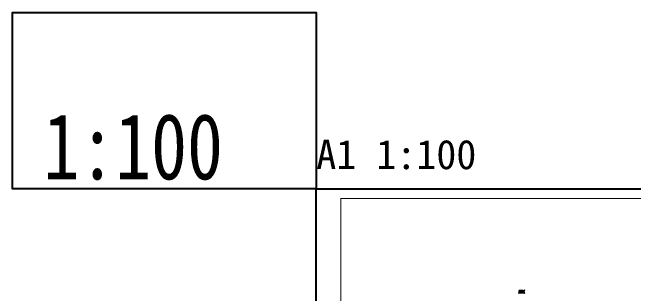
# Model space of a CAD drawing. Extents: x 27938 to 650306, y -92720 to 1524912.
# Drawn here: x 374848 to 438216, y 408786 to 437487 of the extents above; entities that cross this region are included whole.
import ezdxf

# ---------------------------------------------------------------- set-up
doc = ezdxf.new("R2010")
doc.units = 0
doc.header["$LTSCALE"] = 1000
doc.header["$MEASUREMENT"] = 0
doc.layers.add('TWT_LEAD', color=3, linetype='Continuous')
doc.layers.add('图框', color=140, linetype='Continuous')
doc.layers.add('yichutu', color=7, linetype='Continuous', true_color=0xffffff, plot=False)
doc.styles.add('_TCH_LABEL', font='simhei.ttf')
doc.styles.add('_TWT_SERIAL', font='simplex.shx', dxfattribs={"width": 0.6, "oblique": 10, "height": 3, "bigfont": 'aadri.shx'})
doc.styles.add('黑体', font='simhei.ttf')

# ---------------------------------------------------------------- blocks, each defined once
blk = doc.blocks.new('TK')
at = {"layer": '图框'}
blk.add_lwpolyline([(465375, 548714), (549475, 548714), (549475, 489314), (465375, 489314)], close=True, dxfattribs=at)
blk.add_lwpolyline([(465375, 548714), (549475, 548714), (549475, 489314), (465375, 489314)], close=True, dxfattribs=at)
at = {"layer": '图框', "const_width": 100}
blk.add_lwpolyline([(548475, 490314), (548475, 547714), (467875, 547714), (467875, 490314)], close=True, dxfattribs=at)
blk = doc.blocks.new('yct-841-594-84100-59399.9999999999-100-1000.0')
at = {"layer": 'yichutu', "color": 7, "true_color": 0xffffff}
blk.add_lwpolyline([(0, 0), (0, 59400), (84100, 59400), (84100, 0)], close=True, dxfattribs=at)
at = {"layer": 'yichutu', "color": 7, "true_color": 0xffffff, "style": '_TCH_LABEL'}
blk.add_text('A1 1:100', height=3000, dxfattribs=at).set_placement((0, 61400))

msp = doc.modelspace()

# ---------------------------------------------------------------- linework, layer by layer
at = {"layer": '图框', "color": 2}
msp.add_lwpolyline([(405847.5, 419486.7), (374847.5, 419486.7), (374847.5, 437486.7), (405847.5, 437486.7)], close=True, dxfattribs=at)

# ---------------------------------------------------------------- block references
msp.add_blockref('TK', (-59527.5, -129226.9))
at = {"layer": 'yichutu'}
msp.add_blockref('yct-841-594-84100-59399.9999999999-100-1000.0', (405847.5, 360086.7), dxfattribs=at)

# ---------------------------------------------------------------- texts
at = {"layer": 'TWT_LEAD', "color": 7, "style": '_TWT_SERIAL', "width": 0.48}
msp.add_text('AVAX', height=350, dxfattribs=at).set_placement((426463.5, 408803.9))
at = {"layer": '图框', "color": 2, "style": '黑体', "width": 0.8}
msp.add_text('1:100', height=6729.45, dxfattribs=at).set_placement((378010.7, 420443.4))

doc.saveas('drawing.dxf')
